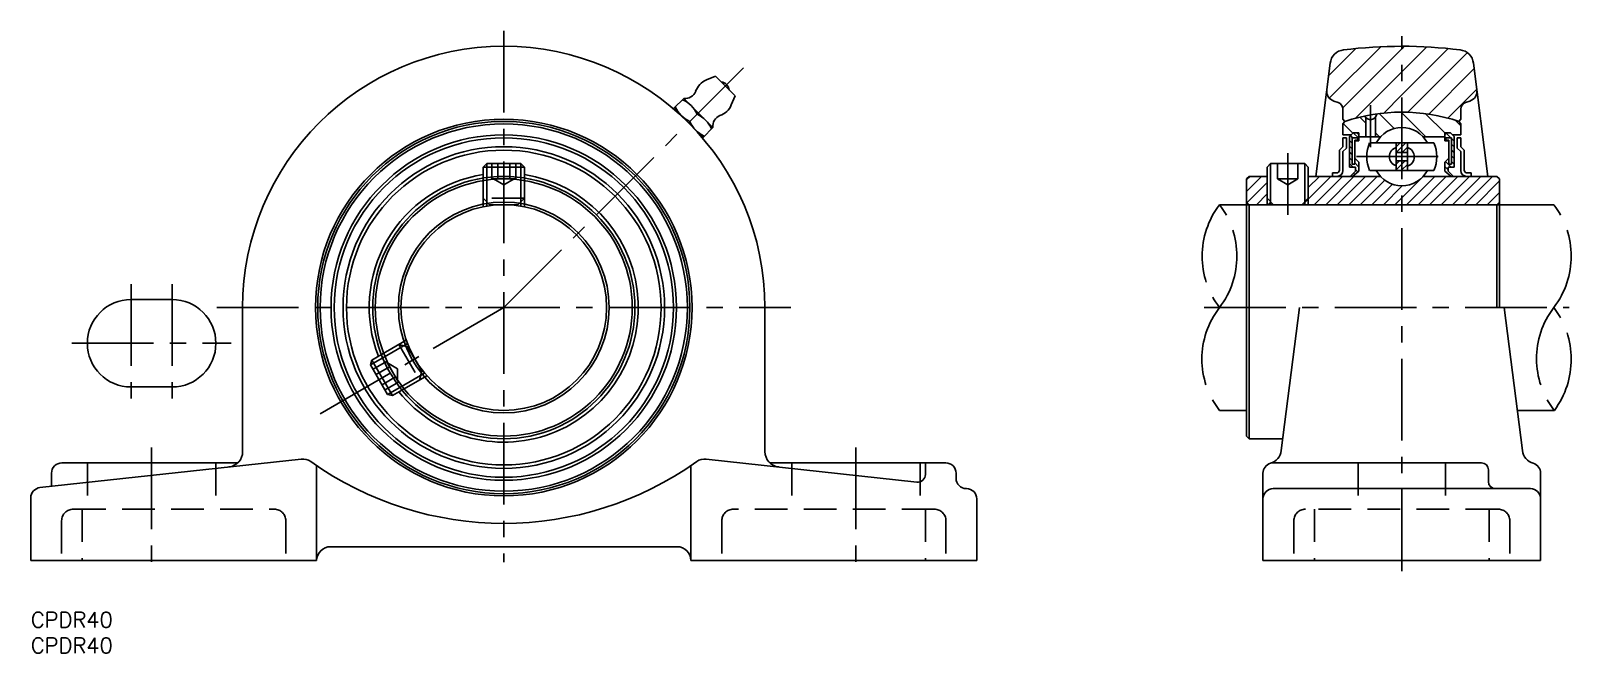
# Model space of a CAD drawing. Extents: x 0 to 300, y -8 to 113.
import ezdxf

# ---------------------------------------------------------------- set-up
doc = ezdxf.new("R2010")
doc.units = 0
doc.header["$LTSCALE"] = 0.5
for name, pattern in [('CENTER', [50.8, 31.75, -6.35, 6.35, -6.35]), ('DASHED', [19.05, 12.7, -6.35]), ('PHANTOM', [63.5, 31.75, -6.35, 6.35, -6.35, 6.35, -6.35])]:
    doc.linetypes.add(name, pattern=pattern)
doc.layers.get('0').update_dxf_attribs({"linetype": 'CONTINUOUS'})
for name, color, linetype in [('MSM_CENTER', 1, 'CENTER'), ('MSM_CONTINUOUS', 7, 'CONTINUOUS'), ('MSM_DASHED', 4, 'DASHED'), ('MSM_IMAGINARY', 6, 'PHANTOM'), ('MSM_NARROW', 5, 'CONTINUOUS'), ('MSM_PART_NUMBER', 7, 'CONTINUOUS')]:
    doc.layers.add(name, color=color, linetype=linetype)
doc.styles.get("Standard").update_dxf_attribs({"font": 'txt.shx', "height": 3, "bigfont": 'bigfont.shx'})

# ---------------------------------------------------------------- blocks, each defined once
blk = doc.blocks.new('*U23')
at = {"layer": 'MSM_PART_NUMBER'}
blk.add_text('CPDR40', height=3, dxfattribs=at).set_placement((0, -3))
blk = doc.blocks.new('*U24')
at = {"layer": 'MSM_PART_NUMBER'}
blk.add_text('CPDR40', height=3, dxfattribs=at).set_placement((0, -8))
blk = doc.blocks.new('*X25')
at = {"color": 0}
for p, q in [((252.49, 104.32), (257.74, 109.57)), ((252.61, 99.95), (262.57, 109.91)), ((255.19, 98.04), (266.67, 109.52)), ((266.67, 109.52), (267.15, 110)), ((266.67, 105.03), (271.52, 109.87)), ((266.67, 100.54), (275.7, 109.56)), ((267.81, 97.18), (279.38, 108.75)), ((257.67, 96.02), (266.67, 105.03)), ((271.92, 96.81), (280.71, 105.6)), ((263.16, 97.02), (266.67, 100.54)), ((275.64, 96.03), (281.17, 101.57))]:
    blk.add_line(p, q, dxfattribs=at)
blk = doc.blocks.new('*X26')
at = {"color": 0}
for p, q in [((259.66, 95.06), (258.49, 96.23)), ((265.2, 94.01), (262.29, 96.92)), ((266.67, 97.03), (266.5, 97.2)), ((271.32, 92.38), (266.67, 97.03)), ((275.03, 93.16), (271.3, 96.89)), ((257.14, 93.09), (255.26, 94.97)), ((262.34, 92.38), (261.55, 93.17)), ((278.13, 94.55), (277.05, 95.63))]:
    blk.add_line(p, q, dxfattribs=at)
blk = doc.blocks.new('*X27')
at = {"color": 0}
for p, q in [((265.6, 90.48), (266.35, 91.24)), ((265.6, 89.36), (266.67, 90.44)), ((266.67, 90.44), (267.48, 91.24)), ((266.71, 89.35), (267.75, 90.39)), ((265.6, 87.11), (266.22, 87.73)), ((265.6, 85.99), (266.67, 87.07)), ((266.67, 87.07), (267.34, 87.73)), ((266.67, 85.95), (267.75, 87.02)), ((266.57, 85.85), (266.67, 85.95)), ((267.7, 85.85), (267.75, 85.9))]:
    blk.add_line(p, q, dxfattribs=at)
blk = doc.blocks.new('*X28')
at = {"color": 0}
for p, q in [((258.32, 92.12), (257.24, 93.19)), ((276.2, 92.2), (275.32, 93.08)), ((257.04, 91.15), (256.5, 91.69)), ((257.04, 90.03), (256.5, 90.57)), ((257.11, 92.2), (256.68, 92.63)), ((257.67, 91.64), (257.58, 91.73)), ((275.23, 92.04), (275.03, 92.24)), ((275.63, 91.64), (275.55, 91.73)), ((276.85, 91.55), (276.31, 92.08)), ((276.85, 90.42), (276.31, 90.96)), ((257.04, 88.91), (256.5, 89.45)), ((257.04, 87.79), (256.5, 88.33)), ((257.18, 86.52), (256.5, 87.2)), ((258.32, 86.51), (257.51, 87.32)), ((276.26, 86.52), (275.18, 87.61)), ((275.84, 88.07), (275.74, 88.17)), ((276.85, 89.3), (276.31, 89.84)), ((276.85, 88.18), (276.31, 88.72)), ((276.85, 87.06), (276.31, 87.59)), ((256.76, 84.7), (256.69, 84.76)), ((257.52, 85.06), (257.26, 85.32)), ((258.14, 85.56), (257.64, 86.06)), ((275.7, 85.96), (275.03, 86.63))]:
    blk.add_line(p, q, dxfattribs=at)
blk = doc.blocks.new('*X29')
at = {"color": 0}
for p, q in [((236.47, 81.77), (239.4, 84.7)), ((236.47, 84.01), (237.16, 84.7)), ((248.47, 80.3), (252.87, 84.7)), ((248.47, 82.54), (250.63, 84.7)), ((249.62, 79.2), (255.12, 84.7)), ((251.86, 79.2), (257.36, 84.7)), ((254.11, 79.2), (259.61, 84.7)), ((256.35, 79.2), (261.85, 84.7)), ((258.6, 79.2), (263.35, 83.96)), ((266.67, 80.54), (270.56, 84.42)), ((267.58, 79.2), (273.08, 84.7)), ((269.82, 79.2), (275.32, 84.7)), ((270.79, 84.66), (270.83, 84.7)), ((272.07, 79.2), (277.57, 84.7)), ((274.31, 79.2), (279.81, 84.7)), ((276.56, 79.2), (282.06, 84.7)), ((278.81, 79.2), (284.31, 84.7)), ((236.56, 79.61), (240.47, 83.52)), ((238.39, 79.2), (240.47, 81.28)), ((260.84, 79.2), (264.83, 83.19)), ((263.09, 79.2), (266.67, 82.78)), ((266.67, 82.78), (266.77, 82.88)), ((281.05, 79.2), (285.67, 83.82)), ((283.3, 79.2), (285.67, 81.58)), ((240.64, 79.2), (241.15, 79.71)), ((247.8, 79.62), (248.47, 80.3)), ((265.33, 79.2), (266.67, 80.54))]:
    blk.add_line(p, q, dxfattribs=at)

msp = doc.modelspace()

# ---------------------------------------------------------------- linework, layer by layer
at = {"layer": 'MSM_CENTER'}
for p, q in [((92, 113.01, -1.02), (92, 9.71, -1.02)), ((266.67, 7.97), (266.67, 111.97)), ((92.01, 59.21), (138.6, 105.8)), ((260.61, 98.57), (260.61, 90.38)), ((244.47, 89.2), (244.47, 77.2)), ((257.87, 88.54), (275.48, 88.54)), ((19.5, 63.76), (19.5, 40.76)), ((27.5, 63.76), (27.5, 40.76)), ((36.2, 59.2), (147.8, 59.2)), ((92, 59.2), (55.89, 38.35)), ((228.22, 59.2), (299.24, 59.2)), ((8, 52.27), (39, 52.26)), ((23.5, 32), (23.5, 7)), ((160.5, 32), (160.5, 7))]:
    msp.add_line(p, q, dxfattribs=at)
at = {"layer": 'MSM_CONTINUOUS'}
for p, q in [((249.96, 84.7), (252.73, 106.71)), ((283.39, 84.7), (280.61, 106.71)), ((131.4, 103.45), (133.16, 104.18)), ((133.16, 104.18), (136.98, 100.36)), ((125.09, 97.95), (127.01, 99.87)), ((127.01, 99.87), (132.67, 94.21)), ((136.25, 98.6), (136.98, 100.36)), ((254.29, 99.06), (253.42, 99.35)), ((279.05, 99.06), (279.92, 99.35)), ((125.48, 97.56, -1.02), (125.4, 97.48, -1.02)), ((128.17, 95.37), (129.58, 96.78)), ((255.21, 97.78), (255.21, 95.82)), ((259.66, 96.12), (259.66, 92.38)), ((261.55, 96.23), (261.55, 92.38)), ((278.13, 97.78), (278.13, 95.82)), ((132.67, 94.21), (130.75, 92.29)), ((255.56, 95.39), (255.21, 95.82)), ((255.56, 95.39), (255.21, 94.91)), ((255.21, 94.91), (255.21, 92.79)), ((257.24, 93.19), (256.5, 92.45)), ((257.24, 93.19), (258.32, 93.19)), ((257.91, 93.19), (258.32, 92.79)), ((258.32, 93.19), (258.32, 91.64)), ((275.03, 93.19), (275.03, 91.64)), ((275.44, 93.19), (275.03, 92.79)), ((276.11, 93.19), (275.03, 93.19)), ((276.11, 93.19), (276.85, 92.45)), ((277.79, 95.39), (278.13, 95.82)), ((277.79, 95.39), (278.13, 94.91)), ((278.13, 94.91), (278.13, 92.79)), ((278.13, 93.85), (278.13, 92.79)), ((130.36, 92.68, -1.02), (130.28, 92.6, -1.02)), ((254.54, 89.8), (255.22, 90.47)), ((255.21, 92.2), (255.21, 90.47)), ((255.21, 92.2), (255.88, 92.2)), ((255.21, 89.52), (255.89, 90.19)), ((255.22, 92.79), (256.83, 92.79)), ((255.88, 92.2), (255.88, 90.19)), ((256.5, 92.45), (256.5, 86.52)), ((257.04, 92.2), (258.11, 92.2)), ((257.04, 92.2), (257.04, 87.06)), ((257.51, 91.73), (257.51, 87.06)), ((258.11, 91.73), (257.51, 91.73)), ((258.32, 91.64), (257.51, 91.64)), ((258.11, 92.2), (258.11, 91.73)), ((262.52, 92.38), (258.32, 92.38)), ((272.92, 91.24), (260.42, 91.24)), ((265.6, 85.85), (265.6, 91.24)), ((266.67, 89.35), (266.67, 91.24)), ((267.75, 91.24), (267.75, 85.85)), ((275.03, 92.38), (270.83, 92.38)), ((275.03, 91.64), (275.84, 91.64)), ((275.23, 92.2), (275.23, 91.73)), ((276.31, 92.2), (275.23, 92.2)), ((275.23, 91.73), (275.84, 91.73)), ((275.84, 91.73), (275.84, 87.06)), ((276.31, 92.2), (276.31, 87.06)), ((278.13, 92.79), (276.51, 92.79)), ((276.85, 92.45), (276.85, 86.52)), ((278.13, 92.2), (277.46, 92.2)), ((277.46, 92.2), (277.46, 90.19)), ((278.14, 89.52), (277.46, 90.19)), ((278.13, 92.2), (278.13, 90.47)), ((278.8, 89.8), (278.13, 90.47)), ((88.68, 87.2), (88, 86.52)), ((95.32, 87.2), (88.68, 87.2)), ((95.32, 87.2), (96, 86.52)), ((241.15, 87.2), (240.47, 86.52)), ((247.8, 87.2), (241.15, 87.2)), ((242.47, 87.2), (242.47, 84.2)), ((244.47, 87.2), (244.47, 84.2)), ((246.47, 87.2), (246.47, 84.2)), ((247.8, 87.2), (248.47, 86.52)), ((254.54, 85.94), (254.54, 89.8)), ((255.21, 85.85), (255.21, 89.52)), ((257.51, 87.06), (257.04, 87.06)), ((257.51, 88.27), (258.32, 87.46)), ((258.32, 87.46), (258.32, 85.69)), ((267.75, 89.35), (265.6, 89.35)), ((267.75, 87.73), (265.6, 87.73)), ((266.67, 85.85), (266.67, 87.73)), ((275.84, 88.27), (275.03, 87.46)), ((275.03, 87.46), (275.03, 85.69)), ((275.84, 87.06), (276.31, 87.06)), ((278.14, 85.85), (278.14, 89.52)), ((278.8, 85.94), (278.8, 89.8)), ((96, 86.52), (88, 86.52)), ((88, 86.52), (88, 84.38)), ((96, 86.52), (96, 84.38)), ((236.97, 84.7), (236.47, 84.2)), ((236.47, 84.2), (236.47, 34.2)), ((236.97, 84.7), (240.47, 84.7)), ((240.47, 86.52), (240.47, 80.45)), ((246.47, 84.2), (242.47, 84.2)), ((242.47, 84.2), (244.47, 83.05)), ((246.47, 84.2), (244.47, 83.05)), ((248.47, 86.52), (248.47, 80.45)), ((248.47, 84.7), (262.52, 84.7)), ((253.97, 85.37), (253.19, 85.37)), ((253.19, 85.37), (253.19, 84.7)), ((257.64, 86.52), (256.5, 86.52)), ((257.64, 85.7), (256.63, 84.7)), ((258.32, 85.69), (257.07, 84.7)), ((257.64, 86.52), (257.64, 85.7)), ((272.92, 85.85), (260.42, 85.85)), ((270.83, 84.7), (285.17, 84.7)), ((275.03, 85.69), (276.28, 84.7)), ((275.7, 86.52), (276.85, 86.52)), ((275.7, 86.52), (275.7, 85.7)), ((275.7, 85.7), (276.72, 84.7)), ((279.38, 85.37), (280.15, 85.37)), ((280.15, 85.37), (280.15, 84.7)), ((285.67, 84.2), (285.17, 84.7)), ((285.67, 59.2), (285.67, 84.2)), ((236.97, 79.2), (236.47, 79.7)), ((236.97, 79.2), (285.17, 79.2)), ((236.97, 79.2), (236.97, 33.7)), ((241.72, 79.2), (240.47, 80.45)), ((241.15, 79.77), (241.15, 79.2)), ((247.22, 79.2), (248.47, 80.45)), ((247.8, 79.77), (247.8, 79.2)), ((285.67, 79.7), (285.17, 79.2)), ((285.17, 79.2), (285.17, 59.2)), ((27.5, 60.76), (19.5, 60.76)), ((41.2, 31.19), (41.2, 59.2)), ((142.8, 31.19), (142.8, 59.2)), ((243.23, 31.42), (246.74, 59.2)), ((290.12, 31.4), (286.61, 59.2)), ((66.09, 48.08), (66.34, 49)), ((66.09, 48.08), (69.41, 42.32)), ((66.34, 49), (68.19, 50.07)), ((66.34, 49), (70.34, 42.07)), ((19.5, 43.76), (27.5, 43.76)), ((69.41, 42.32), (70.34, 42.07)), ((70.34, 42.07), (72.19, 43.14)), ((236.97, 33.7), (236.47, 34.2)), ((236.97, 33.7), (243.52, 33.7)), ((1.78, 24.19), (52.61, 29.74)), ((4.02, 27), (4.02, 24.44)), ((6.02, 29), (40.25, 29)), ((55.6, 28.47), (55.6, 10)), ((128.4, 28.47), (128.4, 10)), ((172.34, 25.27), (131.39, 29.74)), ((143.75, 29), (177.98, 29)), ((174, 29), (174, 26.76)), ((179.98, 27), (179.98, 26)), ((239.67, 27), (239.67, 10)), ((241.36, 29), (282.17, 29)), ((283.52, 27.65), (283.52, 25.35)), ((293.67, 27), (293.67, 10)), ((182, 24), (181.98, 24)), ((241.67, 24), (291.67, 24)), ((0, 22.21), (0, 10)), ((184, 22), (184, 10)), ((58.3, 12.7), (125.7, 12.7)), ((0, 10), (55.6, 10)), ((128.4, 10), (184, 10)), ((239.67, 10), (293.67, 10))]:
    msp.add_line(p, q, dxfattribs=at)
at = {"layer": 'MSM_CONTINUOUS', "extrusion": (-0.707096, -0.707118, 0)}
msp.add_line((125.09, 97.95), (130.75, 92.29), dxfattribs=at)
at = {"layer": 'MSM_CONTINUOUS'}
for radius in [36.62, 36.19, 35.71, 33.59, 33, 31.27, 30.6, 25.5, 25, 20.5, 20]:
    msp.add_circle((92, 59.2), radius, dxfattribs=at)
for centre, radius, start, end in [((92, 59.2), 50.8, 0, 180), ((255.71, 106.33), 3, 96.9989, 172.8038), ((266.68, 17.02), 92.98, 83.0033, 96.9989), ((277.64, 106.33), 3, 7.1962, 83.0033), ((132.82, 100.02), 3.71, 112.4959, 160.7372), ((134.09, 101.29), 1.78, 5.8305, 84.1695), ((124.34, 94.37), 5.78, 24.7438, 65.2562), ((127.3, 102.01), 2.16, 262.32, 339.3675), ((254.06, 101.25), 2, 172.8038, 251.4), ((253.86, 97.78), 1.35, 0, 71.4), ((279.48, 97.78), 1.35, 108.6, 180), ((279.29, 101.25), 2, 288.6, 7.1962), ((130.59, 100.62), 5.78, 204.7438, 245.2562), ((127.17, 91.54), 5.78, 24.7438, 65.2562), ((134.81, 94.5), 2.16, 110.6325, 187.68), ((132.82, 100.02), 3.71, 289.2628, 337.5041), ((266.68, 62.15), 35.05, 71.5065, 108.4935), ((260.56, 97.04), 1.28, 207.6385, 352.2441), ((133.42, 97.79), 5.78, 204.7438, 245.2562), ((266.67, 88.54), 5.66, 28.4369, 151.5631), ((266.67, 88.54), 6.81, 156.6692, 203.3308), ((266.06, 88.54), 1.81, 104.8628, 255.1372), ((267.23, 88.5), 1.87, 286.0954, 73.9046), ((266.67, 88.54), 6.81, 336.6692, 23.3308), ((92, 59.2), 26.17, 98.7919, 201.2081), ((92, 59.2), 26.17, 218.7919, 81.2081), ((253.97, 85.94), 0.575, 270, 0), ((254.06, 85.85), 1.15, 270, 0), ((266.67, 88.54), 5.66, 208.4369, 331.5631), ((279.29, 85.85), 1.15, 180, 270), ((279.38, 85.94), 0.575, 180, 270), ((19.5, 52.26), 8.5, 90, 270), ((27.5, 52.26), 8.5, 270, 90), ((38.2, 31.19), 3, 276.23, 0), ((145.8, 31.19), 3, 180, 263.77), ((240.25, 31.79), 3, 286.5118, 352.8038), ((293.09, 31.79), 3, 187.1962, 253.4881), ((6.02, 27), 2, 90, 180), ((52.9, 27.06), 2.7, 54.4926, 96.23), ((92, 81.86), 64.62, 234.4926, 305.5074), ((131.1, 27.06), 2.7, 83.77, 125.5074), ((177.98, 27), 2, 0, 90), ((241.67, 27), 2, 106.5118, 180), ((282.17, 27.65), 1.35, 0, 90), ((291.67, 27), 2, 0, 73.4881), ((2, 22.21), 2, 96.23, 180), ((172.5, 26.76), 1.5, 263.77, 0), ((181.98, 26), 2, 180, 270), ((182, 22), 2, 0, 90), ((241.67, 22), 2, 90, 180), ((284.87, 25.35), 1.35, 180, 270), ((291.67, 22), 2, 0, 90), ((58.3, 10), 2.7, 90, 180), ((125.7, 10), 2.7, 0, 90)]:
    msp.add_arc(centre, radius, start, end, dxfattribs=at)
at = {"layer": 'MSM_DASHED'}
for p, q in [((89.69, 87.2), (89.69, 84.2)), ((90.85, 87.2), (90.85, 84.2)), ((93.15, 87.2), (93.15, 84.2)), ((94.31, 87.2), (94.31, 84.2)), ((88, 84.38), (88, 78.8)), ((88.68, 84.48), (88.68, 78.92)), ((94.31, 84.2), (89.69, 84.2)), ((90, 84.2), (92, 83.05)), ((94, 84.2), (92, 83.05)), ((95.32, 84.48), (95.32, 78.92)), ((96, 84.38), (96, 78.8)), ((96, 80.45), (88, 80.45)), ((89.25, 79.2), (88, 80.45)), ((94.75, 79.2), (89.25, 79.2)), ((94.75, 79.2), (96, 80.45)), ((68.19, 50.07), (73.03, 52.87)), ((68.44, 49.44), (73.26, 52.22)), ((71.6, 52.04), (75.6, 45.11)), ((73.3, 51.58), (71.6, 52.04)), ((73.3, 51.58), (76.05, 46.82)), ((66.6, 47.2), (69.19, 48.7)), ((69.19, 48.7), (71.5, 44.7)), ((69.35, 48.43), (71.35, 47.28)), ((67.17, 46.2), (69.77, 47.7)), ((68.33, 44.2), (70.93, 45.7)), ((71.35, 44.97), (71.35, 47.28)), ((71.77, 43.68), (76.58, 46.46)), ((72.19, 43.14), (77.03, 45.94)), ((76.05, 46.82), (75.6, 45.11)), ((68.91, 43.2), (71.5, 44.7)), ((11, 29), (11, 20)), ((36, 29), (36, 20)), ((148, 29), (148, 20)), ((173, 29), (173, 20)), ((258.17, 29), (258.17, 20)), ((275.17, 29), (275.17, 20)), ((8.25, 20), (47.35, 20)), ((10, 20), (10, 10)), ((175.75, 20), (136.65, 20)), ((174, 20), (174, 10)), ((285.42, 20), (247.92, 20)), ((249.67, 20), (249.67, 10)), ((283.67, 20), (283.67, 10)), ((6, 17.75), (6, 10)), ((49.6, 17.75), (49.6, 10)), ((134.4, 17.75), (134.4, 10)), ((178, 17.75), (178, 10)), ((245.67, 17.75), (245.67, 10)), ((287.67, 17.75), (287.67, 10))]:
    msp.add_line(p, q, dxfattribs=at)
for centre, start, end in [((8.25, 17.75), 90, 180), ((47.35, 17.75), 0, 90), ((136.65, 17.75), 90, 180), ((175.75, 17.75), 0, 90), ((247.92, 17.75), 90, 180), ((285.42, 17.75), 0, 90)]:
    msp.add_arc(centre, 2.25, start, end, dxfattribs=at)
at = {"layer": 'MSM_IMAGINARY'}
for p, q in [((236.97, 79.2), (231.22, 79.2)), ((296.24, 79.2), (285.17, 79.2)), ((231.22, 39.2), (236.47, 39.2)), ((296.34, 39.2), (289.14, 39.2))]:
    msp.add_line(p, q, dxfattribs=at)
for centre, radius, start, end in [((244.37, 69.2), 16.52, 142.7538, 217.2462), ((218.07, 69.2), 16.52, 322.7538, 37.2462), ((283.09, 69.2), 16.52, 322.7538, 37.2462), ((244.06, 49.2), 16.28, 142.0978, 217.9022), ((309.21, 49.26), 16.34, 142.5196, 218.0099), ((282.92, 49.14), 16.7, 323.4696, 37.0599)]:
    msp.add_arc(centre, radius, start, end, dxfattribs=at)
at = {"layer": 'MSM_NARROW'}
for p, q in [((88.68, 87.2), (88.68, 84.48)), ((95.32, 87.2), (95.32, 84.48)), ((241.15, 87.2), (241.15, 79.77)), ((247.8, 87.2), (247.8, 79.77)), ((266.68, 89.35), (266.67, 89.35)), ((275.84, 88.13), (275.77, 88.2)), ((256.63, 84.7), (256.63, 84.7)), ((240.47, 80.45), (240.47, 79.2)), ((248.47, 80.45), (248.47, 79.2)), ((66.09, 48.08), (68.44, 49.44)), ((69.41, 42.32), (71.77, 43.68))]:
    msp.add_line(p, q, dxfattribs=at)

# ---------------------------------------------------------------- block references
at = {"layer": 'MSM_CONTINUOUS'}
for name in ['*U23', '*U24']:
    msp.add_blockref(name, (0, 0), dxfattribs=at)
at = {"layer": 'MSM_NARROW', "linetype": 'CONTINUOUS'}
for name in ['*X25', '*X26', '*X28', '*X27', '*X29']:
    msp.add_blockref(name, (0, 0), dxfattribs=at)

doc.saveas('drawing.dxf')
